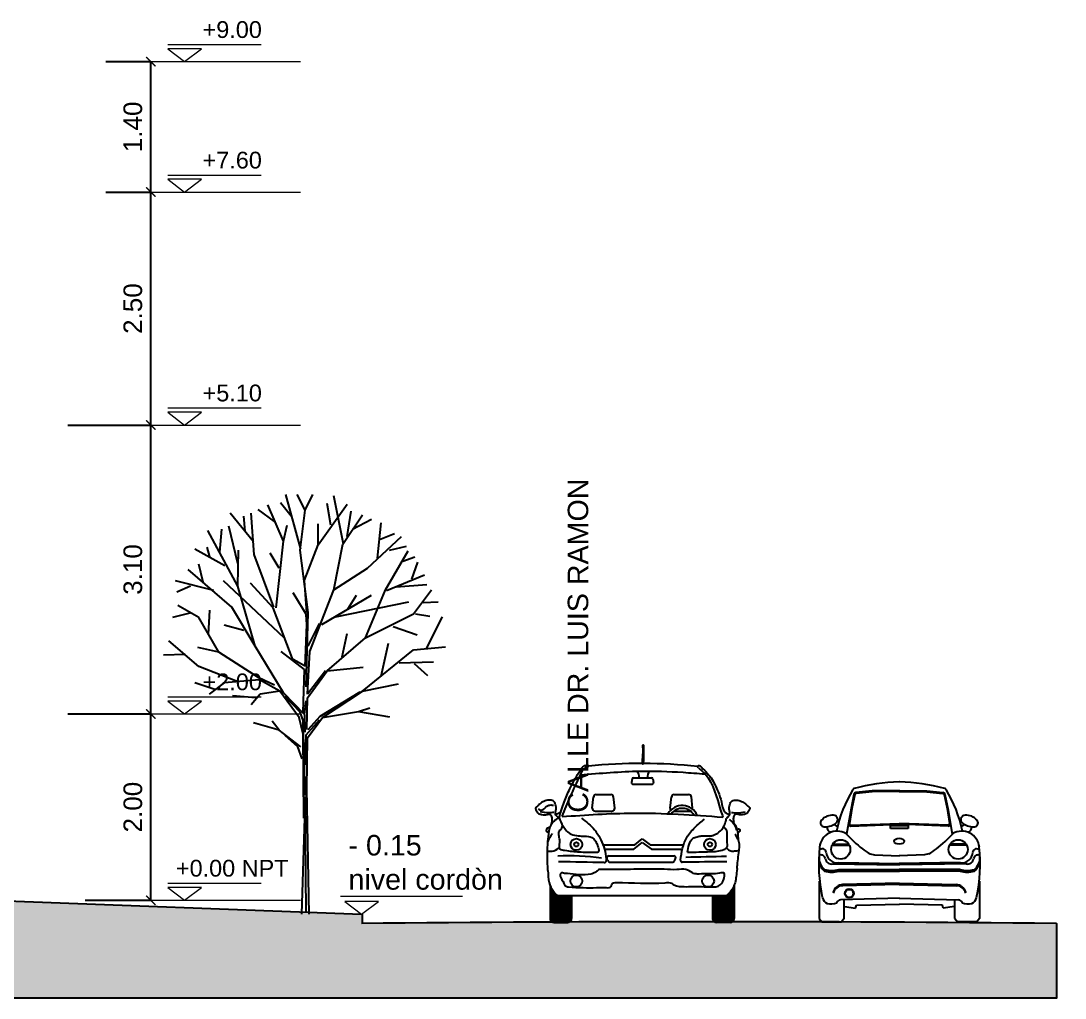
# Model space of a CAD drawing. Header units: inches. Extents: x -309 to 190, y -1585 to -1350.
# Drawn here: x 179.23 to 190.44, y -1426.36 to -1415.87 of the extents above; entities that cross this region are included whole.
import ezdxf

# ---------------------------------------------------------------- set-up
doc = ezdxf.new("R2010")
doc.units = ezdxf.units.IN
doc.header["$MEASUREMENT"] = 0
doc.header["$PDMODE"] = 3
doc.layers.get('0').update_dxf_attribs({"color": 9, "linetype": 'CONTINUOUS'})
doc.layers.get('DEFPOINTS').update_dxf_attribs({"color": 9, "linetype": 'CONTINUOUS'})
for name, color, linetype in [('color gris', 9, 'CONTINUOUS'), ('TEXTOS', 9, 'CONTINUOUS'), ('ZINGUERIA', 9, 'CONTINUOUS')]:
    doc.layers.add(name, color=color, linetype=linetype)
doc.layers.add('cotas', color=9, linetype='CONTINUOUS', lineweight=15)
doc.styles.add('COTAS', font='arial.ttf')
doc.styles.add('ROMANS', font='arial.ttf')
doc.styles.get("Standard").update_dxf_attribs({"font": 'arial.ttf'})
doc.dimstyles.new('SERR', dxfattribs={"dimscale": 0, "dimtxt": 0.2, "dimasz": 0.1, "dimexe": 0, "dimexo": 0, "dimgap": 0.09, "dimtad": 1, "dimzin": 0, "dimdsep": 46, "dimtxsty": 'ROMANS', "dimblk1": 'ARCHTICK', "dimblk2": 'ARCHTICK', "dimsah": 1, "dimcen": 0, "dimclrd": 9, "dimclre": 9, "dimclrt": 9, "dimadec": 0, "dimazin": 0, "dimtfac": 1, "dimtix": 1, "dimtofl": 0, "dimtmove": 2, "dimatfit": 3, "dimldrblk": 'ARCHTICK', "dimfxl": 1, "dimtolj": 1, "dimtzin": 0, "dimarcsym": 0})

# ---------------------------------------------------------------- blocks, each defined once
blk = doc.blocks.new('Arvls022')
at = {"color": 0, "linetype": 'ByBlock'}
for p, q in [((-0.0903, 0.8828), (-0.067, 0.9973)), ((0.001, 0.9633), (-0.0169, 1.0009)), ((0.001, 0.9633), (0.0207, 1.0009)), ((0.0118, 0.8702), (0.0476, 1.0009)), ((-0.0294, 0.8809), (-0.0992, 0.9776)), ((-0.0598, 0.9275), (-0.0509, 0.9794)), ((0.035, 0.949), (0.0601, 0.9813)), ((0.0529, 0.8899), (0.0905, 0.9759)), ((-0.0885, 0.8828), (-0.135, 0.9526)), ((-0.0992, 0.9006), (-0.1082, 0.9615)), ((0.0136, 0.8684), (0.001, 0.9633)), ((0.0745, 0.9364), (0.1138, 0.9651)), ((0.1228, 0.8576), (0.1299, 0.9561)), ((0.1245, 0.8881), (0.1801, 0.9561)), ((0.1442, 0.9132), (0.1478, 0.949)), ((-0.1708, 0.8487), (-0.1798, 0.9329)), ((-0.1117, 0.9185), (-0.1565, 0.9418)), ((-0.0294, 0.8809), (-0.0294, 0.9311)), ((0.0529, 0.8899), (0.044, 0.9275)), ((0.1621, 0.8362), (0.1836, 0.9257)), ((-0.1476, 0.8254), (-0.2281, 0.9006)), ((-0.1762, 0.8935), (-0.212, 0.9078)), ((0.1621, 0.7824), (0.2338, 0.915)), ((0.2051, 0.863), (0.1998, 0.9185)), ((-0.1995, 0.8684), (-0.2406, 0.8774)), ((-0.067, 0.7735), (-0.0885, 0.8828)), ((0.0028, 0.7968), (-0.0294, 0.8809)), ((0.0709, 0.7305), (0.0529, 0.8899)), ((0.2284, 0.8523), (0.2355, 0.8756)), ((-0.2317, 0.8416), (-0.2603, 0.8523)), ((-0.1905, 0.7735), (-0.2442, 0.8666)), ((-0.0061, 0.7198), (0.0136, 0.8684)), ((0.0637, 0.8254), (0.0852, 0.8612)), ((0.0762, 0.7323), (0.1228, 0.8576)), ((0.1621, 0.7824), (0.1604, 0.8684)), ((0.1926, 0.8308), (0.2642, 0.8702)), ((-0.2532, 0.7986), (-0.2675, 0.8398)), ((-0.067, 0.7735), (-0.1476, 0.8254)), ((0.2445, 0.7914), (0.2552, 0.8344)), ((-0.1923, 0.7717), (-0.2836, 0.8093)), ((0.1765, 0.7323), (0.2803, 0.8219)), ((-0.2568, 0.7162), (-0.2997, 0.7735)), ((-0.2156, 0.7807), (-0.289, 0.786)), ((-0.1422, 0.6589), (-0.1905, 0.7735)), ((-0.0097, 0.6266), (-0.067, 0.7735)), ((-0.0025, 0.7198), (0.0028, 0.795)), ((0.0512, 0.6589), (0.1961, 0.795)), ((0.078, 0.7305), (0.1317, 0.7896)), ((0.121, 0.6392), (0.1621, 0.7824)), ((0.2194, 0.7717), (0.3107, 0.795)), ((0.2749, 0.7824), (0.3071, 0.7681)), ((-0.0384, 0.6911), (-0.1565, 0.761)), ((-0.101, 0.7287), (-0.1207, 0.761)), ((-0.0061, 0.7072), (0.0297, 0.7663)), ((-0.28, 0.7431), (-0.3158, 0.7448)), ((-0.0706, 0.709), (-0.246, 0.7448)), ((0.0297, 0.6051), (0.078, 0.7305)), ((0.121, 0.6392), (0.1765, 0.7323)), ((0.2317, 0.6671), (0.2284, 0.7251)), ((0.2552, 0.7072), (0.3054, 0.7359)), ((-0.2872, 0.632), (-0.3265, 0.709)), ((-0.2621, 0.7162), (-0.2961, 0.7108)), ((-0.1422, 0.6589), (-0.2568, 0.7162)), ((-0.0008, 0.5425), (-0.0061, 0.7198)), ((-0.0025, 0.6911), (-0.0008, 0.7144)), ((0.2069, 0.6249), (0.2552, 0.7072)), ((0.2767, 0.718), (0.3179, 0.7072)), ((-0.2084, 0.6858), (-0.2657, 0.666)), ((-0.0061, 0.6392), (-0.033, 0.6929)), ((0.001, 0.5908), (-0.0025, 0.6911)), ((0.1478, 0.6768), (0.1944, 0.6893)), ((-0.0509, 0.5801), (-0.1422, 0.6589)), ((-0.0867, 0.6141), (-0.0992, 0.6696)), ((0.2552, 0.5908), (0.3268, 0.6517)), ((-0.2568, 0.6302), (-0.3337, 0.6374)), ((-0.135, 0.5318), (-0.2568, 0.6302)), ((-0.1798, 0.5675), (-0.1976, 0.6463)), ((-0.0044, 0.5245), (-0.0097, 0.6266)), ((0.0028, 0.5837), (0.0583, 0.6266)), ((0.0529, 0.5282), (0.121, 0.6392)), ((0.112, 0.564), (0.2069, 0.6249)), ((0.2069, 0.6249), (0.257, 0.6356)), ((-0.2227, 0.5998), (-0.3051, 0.6016)), ((-0.2585, 0.598), (-0.2908, 0.5694)), ((0.0028, 0.5926), (0.0297, 0.607)), ((0.2874, 0.6195), (0.3394, 0.6177)), ((-0.0509, 0.5801), (-0.1368, 0.589)), ((-0.0044, 0.5156), (-0.0509, 0.5801)), ((-0.0473, 0.5801), (-0.0044, 0.5245)), ((0.0064, 0.4816), (0.0028, 0.5837)), ((0.1639, 0.555), (0.2552, 0.5908)), ((-0.135, 0.5318), (-0.2209, 0.5496)), ((0.0619, 0.5318), (0.1102, 0.5586)), ((0.0745, 0.5461), (0.112, 0.564)), ((0.1102, 0.5586), (0.1944, 0.5514)), ((0.1944, 0.5514), (0.2302, 0.5245)), ((0.2141, 0.5353), (0.2642, 0.5514)), ((-0.0401, 0.469), (-0.135, 0.5318)), ((-0.0348, 0.4726), (-0.1296, 0.5299)), ((0.0028, 0.4762), (0.0529, 0.5282)), ((0.0153, 0.469), (0.0619, 0.5318)), ((0.0619, 0.5318), (0.1085, 0.5245)), ((0.1085, 0.5245), (0.1299, 0.4995)), ((-0.0025, 0.4404), (-0.0044, 0.5156)), ((0.0028, 0.4762), (-0.0008, 0.5085)), ((0.0136, 0.4816), (0.0494, 0.5192)), ((0.1192, 0.5156), (0.1747, 0.521)), ((-0.126, 0.4834), (-0.1995, 0.4709)), ((-0.126, 0.4834), (-0.1529, 0.4923)), ((-0.0401, 0.469), (-0.126, 0.4834)), ((0.0014, 0.4337), (0.0023, 0.4755)), ((0.0064, 0.4619), (0.0136, 0.4816)), ((-0.0044, 0.4207), (-0.0401, 0.469)), ((-0.0061, 0.4404), (-0.0348, 0.4726)), ((-0.0008, 0.4279), (-0.033, 0.4637)), ((0.0014, 0.2832), (0.0064, 0.4619)), ((0.0064, 0.4297), (0.0153, 0.469)), ((0.0637, 0.4386), (0.0798, 0.4601)), ((0.0637, 0.4386), (0.1245, 0.4565)), ((0.0006, 0.356), (-0.0011, 0.4279)), ((0.0046, 0.2291), (0.0064, 0.4297)), ((0.0118, 0.3992), (0.0637, 0.4386)), ((0.0189, 0.3992), (0.0494, 0.4261)), ((-0.0025, 0.2989), (-0.0044, 0.4207)), ((0.0082, 0.3705), (0.0189, 0.3992)), ((-0.0079, -0.0002), (-0.0025, 0.2989)), ((-0.0008, 0.0034), (0.001, 0.281)), ((0.001, 0.281), (0.01, -0.0002))]:
    blk.add_line(p, q, dxfattribs=at)
blk = doc.blocks.new('newbt')
for p, q in [((-0.486, 1.349), (-0.517, 1.198)), ((-0.476, 1.347), (-0.508, 1.196)), ((-0.291, 1.385), (-0.464, 1.369)), ((-0.29, 1.375), (-0.463, 1.359)), ((0.004, 1.391), (-0.291, 1.385)), ((0.004, 1.381), (-0.291, 1.375)), ((0.001, 1.391), (0.296, 1.385)), ((0.001, 1.381), (0.296, 1.375)), ((0.295, 1.375), (0.468, 1.359)), ((0.296, 1.385), (0.469, 1.369)), ((0.481, 1.347), (0.513, 1.196)), ((0.491, 1.349), (0.522, 1.198)), ((-0.517, 1.198), (-0.564, 0.92)), ((-0.508, 1.196), (-0.535, 1.036)), ((0.513, 1.196), (0.54, 1.036)), ((0.522, 1.198), (0.569, 0.92)), ((-0.699, 1.026), (-0.661, 1.001)), ((-0.52, 1.019), (0.003, 1.038)), ((-0.519, 1.009), (0.004, 1.028)), ((-0.093, 0.984), (-0.093, 1.016)), ((-0.093, 1.016), (0.097, 1.016)), ((0.524, 1.009), (0.001, 1.028)), ((0.525, 1.019), (0.002, 1.038)), ((0.097, 1.016), (0.097, 0.984)), ((0.701, 1.026), (0.663, 1.001)), ((0.097, 0.984), (-0.093, 0.984)), ((-0.718, 0.805), (-0.537, 0.805)), ((-0.712, 0.816), (-0.543, 0.816)), ((0.723, 0.805), (0.542, 0.805)), ((0.717, 0.816), (0.548, 0.816)), ((-0.311, 0.712), (-0.266, 0.699)), ((-0.266, 0.699), (0.004, 0.69)), ((0.271, 0.699), (0.001, 0.69)), ((0.317, 0.712), (0.271, 0.699)), ((-0.724, 0.602), (0.004, 0.593)), ((-0.65, 0.617), (0.004, 0.608)), ((0.655, 0.617), (0.001, 0.608)), ((0.729, 0.602), (0.002, 0.593)), ((-0.648, 0.542), (0.004, 0.542)), ((-0.648, 0.524), (0.004, 0.524)), ((0.653, 0.542), (0.001, 0.542)), ((0.653, 0.524), (0.001, 0.524)), ((-0.858, 0.416), (-0.858, 0.018)), ((0.001, 0.396), (-0.607, 0.382)), ((0.001, 0.383), (-0.607, 0.369)), ((0.001, 0.396), (0.612, 0.382)), ((0.001, 0.383), (0.612, 0.369)), ((0.863, 0.416), (0.863, 0.018)), ((0.004, 0.234), (-0.628, 0.217)), ((0.001, 0.234), (0.633, 0.217)), ((-0.592, 0.018), (-0.592, 0.218)), ((-0.589, 0.147), (-0.468, 0.128)), ((-0.468, 0.128), (-0.458, 0.161)), ((-0.458, 0.161), (0.002, 0.171)), ((0.463, 0.161), (0.004, 0.171)), ((0.473, 0.128), (0.463, 0.161)), ((0.594, 0.147), (0.473, 0.128)), ((0.597, 0.018), (0.597, 0.218)), ((-0.858, 0.018), (-0.829, -0.018)), ((-0.592, 0.018), (-0.62, -0.018)), ((0.597, 0.018), (0.625, -0.018)), ((0.863, 0.018), (0.834, -0.018)), ((-0.829, -0.018), (-0.62, -0.018)), ((0.834, -0.018), (0.625, -0.018))]:
    blk.add_line(p, q)
for centre, major_axis, start_param, end_param in [((0.038, -0.552), (0, 2.034), 0.018189, 0.263746), ((-0.032, -0.547), (0, 2.029), -0.263842, -0.016696), ((0.654, 0.672), (0, 1.379), 1.013956, 1.365177), ((-0.477, 1.388), (0, 0.0249), 0.293902, 1.013956), ((-0.462, 1.344), (0, 0.0249), 0.089244, 1.36314), ((-0.462, 1.344), (0, 0.0149), 0.089244, 1.36314), ((0.467, 1.344), (0, 0.0149), -1.36314, -0.089244), ((0.467, 1.344), (0, 0.0249), -1.36314, -0.089244), ((0.482, 1.388), (0, 0.0249), -1.013956, -0.293902), ((-0.649, 0.672), (0, 1.379), -1.365177, -1.013956), ((-0.718, 0.969), (0, 0.156), -0.087948, 0.860748), ((-0.707, 1.076), (0, 0.0484), 4.22215, 6.213694), ((0.709, 1.076), (0, 0.0484), 0.069492, 2.061035), ((0.72, 0.969), (0, 0.156), -0.860748, 0.087948), ((-0.803, 1.043), (0, 0.0422), 0.855351, 2.795362), ((-0.784, 1.17), (0, 0.168), 3.177759, 3.945642), ((-0.52, 1.034), (0, 0.0249), 1.400451, 3.177446), ((-0.52, 1.034), (0, 0.0149), 1.400451, 3.177446), ((0.525, 1.034), (0, 0.0249), 3.105739, 4.882734), ((0.525, 1.034), (0, 0.0149), 3.105739, 4.882734), ((0.786, 1.17), (0, 0.168), 2.337543, 3.105426), ((0.805, 1.043), (0, 0.0422), 3.487823, 5.427834), ((-0.666, 0.76), (0, 0.194), -0.517601, 1.455548), ((-0.795, 1.069), (0, 0.0695), 2.815104, 3.409103), ((-0.726, 0.994), (0, 0.0497), 1.419695, 2.994335), ((0.34, 1.775), (0, 1.256), 2.310531, 2.504993), ((-0.335, 1.775), (0, 1.256), 3.778192, 3.972655), ((0.671, 0.76), (0, 0.194), -1.455548, 0.517601), ((0.728, 0.994), (0, 0.0497), 3.28885, 4.86349), ((0.797, 1.069), (0, 0.0695), 2.874083, 3.468081), ((-0.628, 0.758), (0, 0.104), -1.570796, 4.712389), ((0.633, 0.758), (0, 0.104), -1.570796, 4.712389), ((0.785, 0.605), (0, 1.677), 1.46434, 1.788332), ((-0.701, 0.668), (0, 0.162), 1.462712, 2.462493), ((-0.836, 0.655), (0, 0.0435), -1.32911, 0.583677), ((-0.825, 0.721), (0, 0.0432), -1.37838, 0.852795), ((-0.668, 0.733), (0, 0.118), 1.62934, 3.294808), ((-0.188, 0.999), (0, 0.314), 2.411527, 2.730769), ((0.193, 0.999), (0, 0.314), 3.552417, 3.871659), ((0.673, 0.733), (0, 0.118), 2.988377, 4.653845), ((0.83, 0.721), (0, 0.0432), -0.852795, 1.37838), ((0.841, 0.655), (0, 0.0435), -0.583677, 1.32911), ((0.707, 0.668), (0, 0.162), 3.820692, 4.820473), ((-0.78, 0.605), (0, 1.677), 4.494853, 4.818845), ((-0.701, 0.65), (0, 0.162), 1.462712, 2.462493), ((-0.725, 0.673), (0, 0.0719), 1.716226, 3.31423), ((0.73, 0.673), (0, 0.0719), 2.968955, 4.56696), ((0.707, 0.65), (0, 0.162), 3.820692, 4.820473), ((-0.724, 0.88), (0, 0.347), 2.912221, 3.367592), ((-0.724, 0.862), (0, 0.347), 2.912221, 3.367592), ((0.729, 0.88), (0, 0.347), 2.915594, 3.370964), ((0.729, 0.862), (0, 0.347), 2.915594, 3.370964), ((-0.603, 0.269), (0, 0.112), 0.034028, 1.280979), ((-0.603, 0.257), (0, 0.112), 0.034028, 1.280979), ((0.608, 0.269), (0, 0.112), -1.280979, -0.034028), ((0.608, 0.257), (0, 0.112), -1.280979, -0.034028), ((-0.746, 0.253), (0, 0.0796), 1.741374, 2.762045), ((-0.536, 0.286), (0, 0.0488), -1.570796, 4.712389), ((-0.536, 0.286), (0, 0.0437), 4.712389, 10.995574), ((0.751, 0.253), (0, 0.0796), 3.52114, 4.541811), ((-0.731, 0.337), (0, 0.164), 2.865044, 3.526056), ((-0.629, 0.17), (0, 0.047), 0.026976, 1.23776), ((0.634, 0.17), (0, 0.047), -1.23776, -0.026976), ((0.736, 0.337), (0, 0.164), 2.757129, 3.418141)]:
    blk.add_ellipse(centre, major_axis=major_axis, ratio=0.983467, start_param=start_param, end_param=end_param)
blk.add_ellipse((0, 0.846), major_axis=(0.0537, 0), ratio=0.596703)
blk = doc.blocks.new('*X74')
at = {"color": 0, "linetype": 'ByBlock'}
for p, q in [((19.33, 4.12), (19.56, 4.12)), ((19.33, 4), (19.56, 4)), ((19.33, 3.88), (19.56, 3.88)), ((19.33, 3.75), (19.56, 3.75)), ((19.33, 3.62), (19.56, 3.62)), ((19.33, 3.5), (19.56, 3.5)), ((19.33, 3.38), (19.56, 3.38)), ((19.35, 3.25), (19.56, 3.25)), ((19.41, 3.12), (19.56, 3.12))]:
    blk.add_line(p, q, dxfattribs=at)
blk = doc.blocks.new('Citroen forntal')
for p, q in [((-0.123, -0.167), (-0.13, -0.207)), ((-0.116, -0.223), (0.094, -0.223)), ((-0.109, -0.155), (0.087, -0.155)), ((0.101, -0.167), (0.108, -0.207)), ((-0.507, -0.335), (-0.353, -0.335)), ((0.329, -0.335), (0.483, -0.335)), ((-0.551, -0.481), (-0.537, -0.361)), ((-0.309, -0.481), (-0.323, -0.361)), ((0.285, -0.481), (0.299, -0.361)), ((0.527, -0.481), (0.513, -0.361)), ((-0.521, -0.514), (-0.339, -0.514)), ((0.324, -0.514), (0.497, -0.514)), ((-0.437, -0.874), (-0.094, -0.874)), ((-0.105, -0.921), (-0.015, -0.849)), ((-0.094, -0.874), (-0.016, -0.811)), ((-0.016, -0.811), (0.072, -0.874)), ((-0.015, -0.849), (0.087, -0.921)), ((0.072, -0.874), (0.429, -0.874)), ((-0.42, -0.921), (-0.105, -0.921)), ((-0.375, -0.993), (0.326, -0.993)), ((0.087, -0.921), (0.416, -0.921)), ((-0.384, -1.043), (-0.393, -1.022)), ((-0.356, -1.061), (0.307, -1.061)), ((0.334, -1.043), (0.344, -1.022)), ((-1.004, -1.308), (-1.004, -1.665)), ((-1.004, -1.308), (-1.004, -1.308)), ((-0.998, -1.321), (-1.004, -1.321)), ((-0.992, -1.335), (-1.004, -1.335)), ((0.961, -1.335), (0.973, -1.335)), ((0.968, -1.321), (0.973, -1.321)), ((0.973, -1.308), (0.973, -1.665)), ((0.973, -1.308), (0.973, -1.308)), ((-0.985, -1.348), (-1.004, -1.348)), ((-0.98, -1.361), (-1.004, -1.361)), ((-0.98, -1.374), (-1.004, -1.374)), ((-0.98, -1.387), (-1.004, -1.387)), ((-0.98, -1.4), (-1.004, -1.4)), ((-0.98, -1.414), (-1.004, -1.414)), ((-0.98, -1.427), (-1.004, -1.427)), ((-0.98, -1.44), (-1.004, -1.44)), ((-0.98, -1.453), (-1.004, -1.453)), ((-0.98, -1.356), (-0.98, -1.703)), ((-0.977, -1.361), (-0.98, -1.358)), ((-0.943, -1.413), (-0.98, -1.376)), ((-0.943, -1.432), (-0.98, -1.395)), ((-0.943, -1.451), (-0.98, -1.414)), ((-0.943, -1.469), (-0.98, -1.432)), ((-0.943, -1.488), (-0.98, -1.451)), ((-0.943, -1.707), (-0.943, -1.402)), ((-0.943, -1.415), (-0.937, -1.409)), ((-0.943, -1.433), (-0.926, -1.416)), ((-0.943, -1.452), (-0.91, -1.419)), ((-0.943, -1.471), (-0.906, -1.434)), ((-0.943, -1.489), (-0.906, -1.452)), ((-0.906, -1.707), (-0.906, -1.419)), ((-0.869, -1.469), (-0.906, -1.432)), ((-0.869, -1.487), (-0.906, -1.45)), ((-0.869, -1.45), (-0.901, -1.419)), ((-0.869, -1.431), (-0.882, -1.419)), ((-0.869, -1.707), (-0.869, -1.419)), ((-0.869, -1.453), (-0.835, -1.419)), ((-0.869, -1.434), (-0.854, -1.419)), ((-0.869, -1.472), (-0.832, -1.435)), ((-0.869, -1.49), (-0.832, -1.453)), ((-0.832, -1.707), (-0.832, -1.419)), ((-0.796, -1.468), (-0.832, -1.431)), ((-0.796, -1.486), (-0.832, -1.449)), ((-0.796, -1.449), (-0.826, -1.419)), ((-0.796, -1.43), (-0.807, -1.419)), ((-0.796, -1.419), (-0.796, -1.703)), ((-0.772, -1.427), (-0.796, -1.427)), ((-0.772, -1.44), (-0.796, -1.44)), ((-0.772, -1.453), (-0.796, -1.453)), ((-0.772, -1.419), (-0.772, -1.665)), ((0.741, -1.419), (0.741, -1.665)), ((0.741, -1.427), (0.765, -1.427)), ((0.741, -1.44), (0.765, -1.44)), ((0.741, -1.453), (0.765, -1.453)), ((0.765, -1.419), (0.765, -1.703)), ((0.765, -1.449), (0.795, -1.419)), ((0.765, -1.43), (0.777, -1.419)), ((0.765, -1.468), (0.802, -1.431)), ((0.765, -1.486), (0.802, -1.449)), ((0.802, -1.707), (0.802, -1.419)), ((0.839, -1.472), (0.802, -1.435)), ((0.839, -1.49), (0.802, -1.453)), ((0.839, -1.453), (0.804, -1.419)), ((0.839, -1.434), (0.823, -1.419)), ((0.839, -1.707), (0.839, -1.419)), ((0.839, -1.431), (0.851, -1.419)), ((0.839, -1.45), (0.87, -1.419)), ((0.839, -1.469), (0.876, -1.432)), ((0.839, -1.487), (0.876, -1.45)), ((0.876, -1.707), (0.876, -1.419)), ((0.912, -1.471), (0.876, -1.434)), ((0.912, -1.489), (0.876, -1.452)), ((0.912, -1.452), (0.879, -1.419)), ((0.912, -1.433), (0.896, -1.417)), ((0.912, -1.413), (0.949, -1.376)), ((0.912, -1.432), (0.949, -1.395)), ((0.912, -1.707), (0.912, -1.403)), ((0.912, -1.451), (0.949, -1.414)), ((0.912, -1.469), (0.949, -1.432)), ((0.912, -1.488), (0.949, -1.451)), ((0.946, -1.361), (0.949, -1.358)), ((0.949, -1.356), (0.949, -1.703)), ((0.949, -1.361), (0.973, -1.361)), ((0.949, -1.374), (0.973, -1.374)), ((0.949, -1.387), (0.973, -1.387)), ((0.949, -1.4), (0.973, -1.4)), ((0.949, -1.414), (0.973, -1.414)), ((0.949, -1.427), (0.973, -1.427)), ((0.949, -1.44), (0.973, -1.44)), ((0.949, -1.453), (0.973, -1.453)), ((0.954, -1.348), (0.973, -1.348)), ((-0.98, -1.466), (-1.004, -1.466)), ((-0.98, -1.48), (-1.004, -1.48)), ((-0.98, -1.493), (-1.004, -1.493)), ((-0.98, -1.506), (-1.004, -1.506)), ((-0.98, -1.519), (-1.004, -1.519)), ((-0.98, -1.532), (-1.004, -1.532)), ((-0.98, -1.545), (-1.004, -1.545)), ((-0.98, -1.559), (-1.004, -1.559)), ((-0.943, -1.507), (-0.98, -1.47)), ((-0.943, -1.525), (-0.98, -1.488)), ((-0.943, -1.544), (-0.98, -1.507)), ((-0.943, -1.563), (-0.98, -1.526)), ((-0.943, -1.581), (-0.98, -1.544)), ((-0.943, -1.6), (-0.98, -1.563)), ((-0.943, -1.508), (-0.906, -1.471)), ((-0.943, -1.527), (-0.906, -1.49)), ((-0.943, -1.545), (-0.906, -1.509)), ((-0.943, -1.564), (-0.906, -1.527)), ((-0.943, -1.583), (-0.906, -1.546)), ((-0.943, -1.601), (-0.906, -1.564)), ((-0.869, -1.506), (-0.906, -1.469)), ((-0.869, -1.524), (-0.906, -1.488)), ((-0.869, -1.543), (-0.906, -1.506)), ((-0.869, -1.562), (-0.906, -1.525)), ((-0.869, -1.58), (-0.906, -1.544)), ((-0.869, -1.599), (-0.906, -1.562)), ((-0.869, -1.509), (-0.832, -1.472)), ((-0.869, -1.528), (-0.832, -1.491)), ((-0.869, -1.546), (-0.832, -1.509)), ((-0.869, -1.565), (-0.832, -1.528)), ((-0.869, -1.584), (-0.832, -1.547)), ((-0.869, -1.602), (-0.832, -1.565)), ((-0.796, -1.505), (-0.832, -1.468)), ((-0.796, -1.524), (-0.832, -1.487)), ((-0.796, -1.542), (-0.832, -1.505)), ((-0.796, -1.561), (-0.832, -1.524)), ((-0.796, -1.58), (-0.832, -1.543)), ((-0.796, -1.598), (-0.832, -1.561)), ((-0.772, -1.466), (-0.796, -1.466)), ((-0.772, -1.48), (-0.796, -1.48)), ((-0.772, -1.493), (-0.796, -1.493)), ((-0.772, -1.506), (-0.796, -1.506)), ((-0.772, -1.519), (-0.796, -1.519)), ((-0.772, -1.532), (-0.796, -1.532)), ((-0.772, -1.545), (-0.796, -1.545)), ((-0.772, -1.559), (-0.796, -1.559)), ((0.741, -1.466), (0.765, -1.466)), ((0.741, -1.48), (0.765, -1.48)), ((0.741, -1.493), (0.765, -1.493)), ((0.741, -1.506), (0.765, -1.506)), ((0.741, -1.519), (0.765, -1.519)), ((0.741, -1.532), (0.765, -1.532)), ((0.741, -1.545), (0.765, -1.545)), ((0.741, -1.559), (0.765, -1.559)), ((0.765, -1.505), (0.802, -1.468)), ((0.765, -1.524), (0.802, -1.487)), ((0.765, -1.542), (0.802, -1.505)), ((0.765, -1.561), (0.802, -1.524)), ((0.765, -1.58), (0.802, -1.543)), ((0.765, -1.598), (0.802, -1.561)), ((0.839, -1.509), (0.802, -1.472)), ((0.839, -1.528), (0.802, -1.491)), ((0.839, -1.546), (0.802, -1.509)), ((0.839, -1.565), (0.802, -1.528)), ((0.839, -1.584), (0.802, -1.547)), ((0.839, -1.602), (0.802, -1.565)), ((0.839, -1.506), (0.876, -1.469)), ((0.839, -1.524), (0.876, -1.488)), ((0.839, -1.543), (0.876, -1.506)), ((0.839, -1.562), (0.876, -1.525)), ((0.839, -1.58), (0.876, -1.544)), ((0.839, -1.599), (0.876, -1.562)), ((0.912, -1.508), (0.876, -1.471)), ((0.912, -1.527), (0.876, -1.49)), ((0.912, -1.545), (0.876, -1.509)), ((0.912, -1.564), (0.876, -1.527)), ((0.912, -1.583), (0.876, -1.546)), ((0.912, -1.601), (0.876, -1.564)), ((0.912, -1.507), (0.949, -1.47)), ((0.912, -1.525), (0.949, -1.488)), ((0.912, -1.544), (0.949, -1.507)), ((0.912, -1.563), (0.949, -1.526)), ((0.912, -1.581), (0.949, -1.544)), ((0.912, -1.6), (0.949, -1.563)), ((0.949, -1.466), (0.973, -1.466)), ((0.949, -1.48), (0.973, -1.48)), ((0.949, -1.493), (0.973, -1.493)), ((0.949, -1.506), (0.973, -1.506)), ((0.949, -1.519), (0.973, -1.519)), ((0.949, -1.532), (0.973, -1.532)), ((0.949, -1.545), (0.973, -1.545)), ((0.949, -1.559), (0.973, -1.559)), ((-0.98, -1.572), (-1.004, -1.572)), ((-0.98, -1.585), (-1.004, -1.585)), ((-0.98, -1.598), (-1.004, -1.598)), ((-0.98, -1.611), (-1.004, -1.611)), ((-0.98, -1.625), (-1.004, -1.625)), ((-0.98, -1.638), (-1.004, -1.638)), ((-0.98, -1.651), (-1.004, -1.651)), ((-0.98, -1.664), (-1.004, -1.664)), ((-0.98, -1.677), (-1.002, -1.677)), ((-0.943, -1.618), (-0.98, -1.582)), ((-0.943, -1.637), (-0.98, -1.6)), ((-0.943, -1.656), (-0.98, -1.619)), ((-0.943, -1.674), (-0.98, -1.638)), ((-0.943, -1.693), (-0.98, -1.656)), ((-0.948, -1.707), (-0.98, -1.675)), ((-0.943, -1.62), (-0.906, -1.583)), ((-0.943, -1.639), (-0.906, -1.602)), ((-0.943, -1.657), (-0.906, -1.62)), ((-0.943, -1.676), (-0.906, -1.639)), ((-0.943, -1.695), (-0.906, -1.658)), ((-0.937, -1.707), (-0.906, -1.676)), ((-0.869, -1.618), (-0.906, -1.581)), ((-0.869, -1.636), (-0.906, -1.599)), ((-0.869, -1.655), (-0.906, -1.618)), ((-0.869, -1.674), (-0.906, -1.637)), ((-0.869, -1.692), (-0.906, -1.655)), ((-0.873, -1.707), (-0.906, -1.674)), ((-0.869, -1.621), (-0.832, -1.584)), ((-0.869, -1.639), (-0.832, -1.603)), ((-0.869, -1.658), (-0.832, -1.621)), ((-0.869, -1.677), (-0.832, -1.64)), ((-0.869, -1.695), (-0.832, -1.658)), ((-0.862, -1.707), (-0.832, -1.677)), ((-0.796, -1.617), (-0.832, -1.58)), ((-0.796, -1.636), (-0.832, -1.599)), ((-0.796, -1.654), (-0.832, -1.617)), ((-0.796, -1.673), (-0.832, -1.636)), ((-0.796, -1.692), (-0.832, -1.655)), ((-0.801, -1.705), (-0.832, -1.673)), ((-0.774, -1.572), (-0.796, -1.572)), ((0.743, -1.572), (0.765, -1.572)), ((0.765, -1.617), (0.802, -1.58)), ((0.765, -1.636), (0.802, -1.599)), ((0.765, -1.654), (0.802, -1.617)), ((0.765, -1.673), (0.802, -1.636)), ((0.765, -1.692), (0.802, -1.655)), ((0.77, -1.705), (0.802, -1.673)), ((0.839, -1.621), (0.802, -1.584)), ((0.839, -1.639), (0.802, -1.603)), ((0.839, -1.658), (0.802, -1.621)), ((0.839, -1.677), (0.802, -1.64)), ((0.839, -1.695), (0.802, -1.658)), ((0.832, -1.707), (0.802, -1.677)), ((0.839, -1.618), (0.876, -1.581)), ((0.839, -1.636), (0.876, -1.599)), ((0.839, -1.655), (0.876, -1.618)), ((0.839, -1.674), (0.876, -1.637)), ((0.839, -1.692), (0.876, -1.655)), ((0.843, -1.707), (0.876, -1.674)), ((0.912, -1.62), (0.876, -1.583)), ((0.912, -1.639), (0.876, -1.602)), ((0.912, -1.657), (0.876, -1.62)), ((0.912, -1.676), (0.876, -1.639)), ((0.912, -1.695), (0.876, -1.658)), ((0.906, -1.707), (0.876, -1.676)), ((0.912, -1.618), (0.949, -1.582)), ((0.912, -1.637), (0.949, -1.6)), ((0.912, -1.656), (0.949, -1.619)), ((0.912, -1.674), (0.949, -1.638)), ((0.912, -1.693), (0.949, -1.656)), ((0.917, -1.707), (0.949, -1.675)), ((0.949, -1.572), (0.973, -1.572)), ((0.949, -1.585), (0.973, -1.585)), ((0.949, -1.598), (0.973, -1.598)), ((0.949, -1.611), (0.973, -1.611)), ((0.949, -1.625), (0.973, -1.625)), ((0.949, -1.638), (0.973, -1.638)), ((0.949, -1.651), (0.973, -1.651)), ((0.949, -1.664), (0.973, -1.664)), ((0.949, -1.677), (0.971, -1.677)), ((-0.98, -1.691), (-0.995, -1.691)), ((-0.967, -1.707), (-0.98, -1.693)), ((-0.962, -1.707), (-0.814, -1.707)), ((-0.918, -1.707), (-0.906, -1.695)), ((-0.892, -1.707), (-0.906, -1.693)), ((-0.844, -1.707), (-0.832, -1.696)), ((-0.817, -1.707), (-0.832, -1.692)), ((0.931, -1.707), (0.783, -1.707)), ((0.787, -1.707), (0.802, -1.692)), ((0.813, -1.707), (0.802, -1.696)), ((0.861, -1.707), (0.876, -1.693)), ((0.888, -1.707), (0.876, -1.695)), ((0.936, -1.707), (0.949, -1.693)), ((0.949, -1.691), (0.964, -1.691))]:
    blk.add_line(p, q)
for centre, radius in [((-0.721, -0.87), 0.0627), ((-0.721, -0.87), 0.0226), ((0.712, -0.87), 0.0627), ((0.712, -0.87), 0.0226), ((-0.722, -1.263), 0.0637), ((0.693, -1.263), 0.0637)]:
    blk.add_circle(centre, radius)
for centre, radius, start, end in [((-0.021, -5.809), 5.807, 89.9266, 95.638), ((-0.116, -0.134), 0.0677, 341.0728, 46.3353), ((-0.021, -5.809), 5.807, 84.0454, 89.8073), ((0.11, -0.134), 0.0677, 132.2588, 198.9272), ((-0.116, -0.209), 0.014, 170.2082, 270), ((-0.109, -0.169), 0.014, 90, 170.2082), ((0.087, -0.169), 0.014, 9.7918, 90), ((0.094, -0.209), 0.014, 270, 9.7918), ((-0.507, -0.365), 0.03, 90, 173.4106), ((-0.353, -0.365), 0.03, 6.5894, 90), ((0.329, -0.365), 0.03, 90, 173.4106), ((0.483, -0.365), 0.03, 6.5894, 90), ((-0.956, -0.429), 0.115, 275.2798, 307.7048), ((-0.521, -0.484), 0.03, 173.4106, 270), ((-0.339, -0.484), 0.03, 270, 6.5894), ((0.415, -0.63), 0.177, 23.9021, 149.9512), ((0.315, -0.484), 0.03, 173.4106, 219.2213), ((0.415, -0.63), 0.147, 30.1912, 143.6305), ((0.497, -0.484), 0.03, 270, 284.0345), ((0.497, -0.484), 0.03, 344.5945, 6.5894), ((0.91, -0.596), 0.02, 124.2213, 168.168), ((-0.813, -3.732), 2.739, 82.4291, 92.251), ((-0.375, -1.013), 0.02, 90, 204.8), ((0.326, -1.013), 0.02, 335.2, 90), ((4.228, -172.654), 171.686, 91.11415, 91.26022), ((-1.52, -48.752), 47.699, 88.681, 89.2692), ((-0.421, -1.046), 0.02, 268.681, 359.8309), ((-0.356, -1.031), 0.03, 204.8, 270), ((0.307, -1.031), 0.03, 270, 335.2), ((0.415, -1.042), 0.02, 172.1097, 271.2454), ((1.096, -32.342), 31.287, 90.3705, 91.2454), ((-0.914, -1.389), 0.03, 225.0136, 270), ((0.885, -1.389), 0.03, 270, 317.275), ((-0.962, -1.665), 0.0422, 180, 270), ((-0.814, -1.665), 0.0422, 270, 0), ((0.783, -1.665), 0.0422, 180, 270), ((0.931, -1.665), 0.0422, 270, 0)]:
    blk.add_arc(centre, radius, start, end)
for points in [[(-0.015, 0.008), (-0.012, -0.003), (-0.007, -0.006), (-0.003, -0.004), (0.001, 0.007), (0.004, 0.103), (0.004, 0.158), (0.003, 0.188), (0, 0.194), (-0.008, 0.195), (-0.012, 0.19), (-0.012, 0.181), (-0.013, 0.057), (-0.015, 0.006)], [(-0.875, -0.569), (-0.787, -0.361), (-0.677, -0.124), (-0.615, -0.039), (-0.591, -0.03)], [(0.591, -0.049), (0.581, -0.039), (0.589, -0.024), (0.606, -0.027)], [(0.591, -0.049), (0.66, -0.114), (0.827, -0.504), (0.852, -0.577)], [(-0.911, -0.584), (-0.941, -0.557), (-0.946, -0.532), (-0.939, -0.494), (-0.944, -0.444), (-0.969, -0.404), (-1.016, -0.394), (-1.071, -0.409), (-1.114, -0.434), (-1.139, -0.459), (-1.156, -0.474), (-1.156, -0.499), (-1.141, -0.522), (-1.126, -0.539), (-1.094, -0.549), (-1.061, -0.554), (-1.034, -0.549), (-1.001, -0.549), (-0.991, -0.562), (-0.984, -0.609), (-0.994, -0.667)], [(-1.131, -0.489), (-1.107, -0.502), (-1.068, -0.489), (-1.044, -0.465), (-1.018, -0.45), (-0.966, -0.45)], [(-0.964, -0.527), (-1.021, -0.532), (-1.109, -0.522)], [(-0.874, -0.572), (-0.111, -0.534), (0.852, -0.577)], [(0.944, -0.527), (1.002, -0.532), (1.089, -0.522)], [(-1.026, -1.15), (-1.032, -0.967), (-1.022, -0.79), (-0.992, -0.663), (-0.947, -0.608), (-0.907, -0.585)], [(-0.907, -0.585), (-0.864, -0.673), (-0.777, -0.76), (-0.702, -0.777), (-0.634, -0.782), (-0.554, -0.797), (-0.519, -0.83), (-0.499, -0.87), (-0.487, -0.9), (-0.479, -0.927), (-0.487, -0.952), (-0.507, -0.957), (-0.612, -0.957), (-0.762, -0.947), (-0.847, -0.937), (-0.894, -0.922), (-0.904, -0.892), (-0.899, -0.835), (-0.907, -0.785), (-0.909, -0.75), (-0.904, -0.725), (-0.882, -0.703), (-0.87, -0.663)], [(0.919, -0.604), (0.954, -0.632), (0.997, -0.717)], [(-1.027, -0.845), (-0.997, -0.78), (-0.977, -0.753)], [(1.004, -1.13), (1.022, -0.96), (1.024, -0.84), (0.997, -0.785), (0.984, -0.76)], [(0.891, -0.907), (0.937, -0.94), (0.977, -0.94), (1.027, -0.935)], [(-0.85, -1.182), (-0.886, -1.179), (-0.895, -1.191), (-0.894, -1.211), (-0.854, -1.289), (-0.839, -1.316), (-0.807, -1.325), (-0.505, -1.334), (-0.401, -1.334), (-0.35, -1.323), (-0.341, -1.296), (-0.321, -1.283), (-0.291, -1.28), (0.231, -1.281), (0.3, -1.287), (0.318, -1.299), (0.354, -1.316), (0.413, -1.323), (0.596, -1.323), (0.705, -1.326), (0.8, -1.317), (0.838, -1.29), (0.866, -1.224), (0.866, -1.18), (0.816, -1.179), (0.664, -1.186), (0.576, -1.188), (0.551, -1.186), (0.491, -1.155), (0.455, -1.141), (0.356, -1.141), (0.222, -1.137), (-0.067, -1.137), (-0.365, -1.139), (-0.457, -1.139), (-0.477, -1.141), (-0.505, -1.162), (-0.538, -1.18), (-0.565, -1.188), (-0.818, -1.184), (-0.848, -1.182)]]:
    blk.add_spline(points, degree=3)
for points, knots in [([(-0.907, -0.585), (-0.889, -0.528), (-0.856, -0.423), (-0.788, -0.257), (-0.713, -0.131), (-0.656, -0.03), (-0.607, -0.016), (-0.592, -0.023), (-0.588, -0.028), (-0.587, -0.03)], [0, 0, 0, 0, 0.178132, 0.332603, 0.5328214, 0.6291783, 0.6602364, 0.6708806, 0.6776262, 0.6776262, 0.6776262, 0.6776262]), ([(-0.677, -0.124), (-0.464, -0.106), (-0.098, -0.074), (0.349, -0.089), (0.58, -0.108), (0.659, -0.114)], [0.00261, 0.00261, 0.00261, 0.00261, 0.644131, 1.10458, 1.340372, 1.340372, 1.340372, 1.340372]), ([(0.606, -0.027), (0.649, -0.068), (0.731, -0.148), (0.794, -0.29), (0.842, -0.41), (0.847, -0.496), (0.885, -0.535), (0.906, -0.54), (0.92, -0.551), (0.923, -0.553)], [0, 0, 0, 0, 0.1752285, 0.340652, 0.4568204, 0.5698268, 0.5768981, 0.6194132, 0.6305139, 0.6305139, 0.6305139, 0.6305139]), ([(0.899, -0.58), (0.908, -0.573), (0.923, -0.561), (0.929, -0.527), (0.915, -0.491), (0.921, -0.445), (0.945, -0.397), (1.001, -0.39), (1.049, -0.407), (1.093, -0.429), (1.114, -0.458), (1.141, -0.472), (1.139, -0.502), (1.122, -0.52), (1.106, -0.545), (1.074, -0.548), (1.043, -0.557), (1.014, -0.549), (0.984, -0.542), (0.964, -0.571), (0.961, -0.612), (0.97, -0.645), (0.975, -0.662)], [0.0078523, 0.0078523, 0.0078523, 0.0078523, 0.0407006, 0.0661832, 0.1044072, 0.1546304, 0.2017904, 0.2503587, 0.3073975, 0.3567207, 0.3920773, 0.415129, 0.4401157, 0.4671525, 0.4902002, 0.5242211, 0.5571226, 0.5850894, 0.617609, 0.6336154, 0.6816797, 0.7359765, 0.7359765, 0.7359765, 0.7359765]), ([(-0.667, -0.59), (-0.616, -0.628), (-0.531, -0.691), (-0.443, -0.845), (-0.402, -0.962), (-0.401, -1.039), (-0.401, -1.046)], [0, 0, 0, 0, 0.1860485, 0.3150792, 0.5254905, 0.5463824, 0.5463824, 0.5463824, 0.5463824]), ([(0.396, -1.039), (0.408, -0.953), (0.43, -0.821), (0.549, -0.685), (0.619, -0.627), (0.654, -0.598)], [0.022761, 0.022761, 0.022761, 0.022761, 0.2767601, 0.4153584, 0.5517783, 0.5517783, 0.5517783, 0.5517783]), ([(0.471, -0.955), (0.476, -0.927), (0.484, -0.875), (0.517, -0.807), (0.573, -0.786), (0.626, -0.778), (0.678, -0.776), (0.726, -0.781), (0.767, -0.765), (0.819, -0.737), (0.865, -0.679), (0.883, -0.624), (0.889, -0.597), (0.89, -0.592)], [0, 0, 0, 0, 0.0842949, 0.1605999, 0.2098648, 0.2555118, 0.3230989, 0.3656246, 0.397263, 0.4521668, 0.5427486, 0.6091486, 0.625138, 0.625138, 0.625138, 0.625138]), ([(1.018, -0.825), (1.017, -0.795), (1.016, -0.745), (1, -0.681), (0.979, -0.655), (0.97, -0.644)], [0, 0, 0, 0, 0.0904106, 0.1504886, 0.1916073, 0.1916073, 0.1916073, 0.1916073]), ([(-1.004, -0.69), (-1.016, -0.69), (-1.036, -0.692), (-1.051, -0.724), (-1.03, -0.735), (-1.019, -0.741), (-1.016, -0.742)], [0.0038134, 0.0038134, 0.0038134, 0.0038134, 0.03883104, 0.0601827, 0.08676106, 0.09586692, 0.09586692, 0.09586692, 0.09586692]), ([(0.471, -0.955), (0.553, -0.952), (0.684, -0.948), (0.827, -0.945), (0.911, -0.9), (0.888, -0.821), (0.905, -0.76), (0.886, -0.707), (0.87, -0.69), (0.859, -0.68)], [0, 0, 0, 0, 0.2452631, 0.3920834, 0.4316212, 0.5041259, 0.594078, 0.6233281, 0.6668488, 0.6668488, 0.6668488, 0.6668488]), ([(1.006, -0.709), (1.015, -0.702), (1.027, -0.698), (1.037, -0.717), (1.032, -0.733), (1.019, -0.74), (1.013, -0.741)], [0.01637339, 0.01637339, 0.01637339, 0.01637339, 0.0436791, 0.05485603, 0.07304819, 0.08980389, 0.08980389, 0.08980389, 0.08980389]), ([(-1.032, -0.942), (-1.014, -0.944), (-0.972, -0.946), (-0.928, -0.926), (-0.906, -0.907), (-0.903, -0.905)], [0.0202402, 0.0202402, 0.0202402, 0.0202402, 0.072587, 0.1464843, 0.1583802, 0.1583802, 0.1583802, 0.1583802]), ([(-1.026, -1.15), (-1.025, -1.194), (-1.023, -1.273), (-0.981, -1.361), (-0.947, -1.398), (-0.936, -1.41)], [0, 0, 0, 0, 0.1317559, 0.235108, 0.2834301, 0.2834301, 0.2834301, 0.2834301]), ([(1.004, -1.13), (0.995, -1.194), (0.992, -1.273), (0.952, -1.359), (0.92, -1.394), (0.907, -1.409)], [0, 0, 0, 0, 0.1317559, 0.235108, 0.2751885, 0.2751885, 0.2751885, 0.2751885])]:
    blk.add_open_spline(points, degree=3, knots=knots)
blk.add_open_spline([(-0.914, -1.419), (-0.315, -1.419), (0.285, -1.419), (0.885, -1.419)], degree=3)
for p, xscale, yscale, zscale in [((1.267, -2.02), -0.105482038903915, 0.1054820389039435, 0.1054820389039474), ((-1.298, -2.02), 0.105482038903915, 0.105482038903915, 0.105482038903915)]:
    blk.add_blockref('*X74', p, dxfattribs=dict(xscale=xscale, yscale=yscale, zscale=zscale))
blk = doc.blocks.new('_ARCHTICK')
at = {"color": 0, "linetype": 'ByBlock', "const_width": 0.15}
blk.add_lwpolyline([(-0.5, -0.5), (0.5, 0.5)], dxfattribs=at)
blk = doc.blocks.new('*D123')
at = {"layer": 'DEFPOINTS', "color": 0, "transparency": 16777216}
for p in [(180.142, -1423.307), (180.626, -1423.307), (179.921, -1425.307)]:
    blk.add_point(p, dxfattribs=at)
at = {"layer": 'ZINGUERIA', "color": 9, "lineweight": -2, "transparency": 16777216}
for p, q in [((180.142, -1423.307), (180.626, -1423.307)), ((180.626, -1425.307), (180.626, -1423.307)), ((179.921, -1425.307), (180.626, -1425.307))]:
    blk.add_line(p, q, dxfattribs=at)
at = {"layer": 'ZINGUERIA', "color": 9, "lineweight": -2, "transparency": 16777216, "xscale": 0.1, "yscale": 0.1, "zscale": 0.1}
for p, rotation in [((180.626, -1423.307), 90), ((180.626, -1425.307), 270)]:
    blk.add_blockref('_ARCHTICK', p, dxfattribs=dict(at, rotation=rotation))
at = {"layer": 'ZINGUERIA', "color": 9, "transparency": 16777216, "insert": (180.434, -1424.307), "char_height": 0.2, "attachment_point": 5, "rotation": 90, "style": 'ROMANS'}
blk.add_mtext('\\A1;2.00', dxfattribs=at)
blk = doc.blocks.new('*D124')
at = {"layer": 'DEFPOINTS', "color": 0, "transparency": 16777216}
for p in [(179.736, -1420.207), (180.626, -1420.207), (179.736, -1423.307)]:
    blk.add_point(p, dxfattribs=at)
at = {"layer": 'ZINGUERIA', "color": 9, "lineweight": -2, "transparency": 16777216}
for p, q in [((179.736, -1420.207), (180.626, -1420.207)), ((180.626, -1423.307), (180.626, -1420.207)), ((179.736, -1423.307), (180.626, -1423.307))]:
    blk.add_line(p, q, dxfattribs=at)
at = {"layer": 'ZINGUERIA', "color": 9, "lineweight": -2, "transparency": 16777216, "xscale": 0.1, "yscale": 0.1, "zscale": 0.1}
for p, rotation in [((180.626, -1420.207), 90), ((180.626, -1423.307), 270)]:
    blk.add_blockref('_ARCHTICK', p, dxfattribs=dict(at, rotation=rotation))
at = {"layer": 'ZINGUERIA', "color": 9, "transparency": 16777216, "insert": (180.434, -1421.757), "char_height": 0.2, "attachment_point": 5, "rotation": 90, "style": 'ROMANS'}
blk.add_mtext('\\A1;3.10', dxfattribs=at)
blk = doc.blocks.new('*D125')
at = {"layer": 'DEFPOINTS', "color": 0, "transparency": 16777216}
for p in [(180.142, -1417.707), (180.626, -1417.707), (180.142, -1420.207)]:
    blk.add_point(p, dxfattribs=at)
at = {"layer": 'ZINGUERIA', "color": 9, "lineweight": -2, "transparency": 16777216}
for p, q in [((180.142, -1417.707), (180.626, -1417.707)), ((180.626, -1420.207), (180.626, -1417.707)), ((180.142, -1420.207), (180.626, -1420.207))]:
    blk.add_line(p, q, dxfattribs=at)
at = {"layer": 'ZINGUERIA', "color": 9, "lineweight": -2, "transparency": 16777216, "xscale": 0.1, "yscale": 0.1, "zscale": 0.1}
for p, rotation in [((180.626, -1417.707), 90), ((180.626, -1420.207), 270)]:
    blk.add_blockref('_ARCHTICK', p, dxfattribs=dict(at, rotation=rotation))
at = {"layer": 'ZINGUERIA', "color": 9, "transparency": 16777216, "insert": (180.434, -1418.957), "char_height": 0.2, "attachment_point": 5, "rotation": 90, "style": 'ROMANS'}
blk.add_mtext('\\A1;2.50', dxfattribs=at)
blk = doc.blocks.new('*D126')
at = {"layer": 'DEFPOINTS', "color": 0, "transparency": 16777216}
for p in [(180.142, -1416.307), (180.626, -1416.307), (180.142, -1417.707)]:
    blk.add_point(p, dxfattribs=at)
at = {"layer": 'ZINGUERIA', "color": 9, "lineweight": -2, "transparency": 16777216}
for p, q in [((180.142, -1416.307), (180.626, -1416.307)), ((180.626, -1417.707), (180.626, -1416.307)), ((180.142, -1417.707), (180.626, -1417.707))]:
    blk.add_line(p, q, dxfattribs=at)
at = {"layer": 'ZINGUERIA', "color": 9, "lineweight": -2, "transparency": 16777216, "xscale": 0.1, "yscale": 0.1, "zscale": 0.1}
for p, rotation in [((180.626, -1416.307), 90), ((180.626, -1417.707), 270)]:
    blk.add_blockref('_ARCHTICK', p, dxfattribs=dict(at, rotation=rotation))
at = {"layer": 'ZINGUERIA', "color": 9, "transparency": 16777216, "insert": (180.434, -1417.007), "char_height": 0.2, "attachment_point": 5, "rotation": 90, "style": 'ROMANS'}
blk.add_mtext('\\A1;1.40', dxfattribs=at)

msp = doc.modelspace()

# ---------------------------------------------------------------- hatches: boundary and pattern name
at = {"layer": 'color gris'}
h = msp.add_hatch(color=256, dxfattribs=at)
h.paths.add_polyline_path([(125.718, -1425.516), (125.647, -1425.523), (125.657, -1425.533), (125.7, -1425.533), (125.71, -1425.528), (125.721, -1425.516)], flags=16)
h.paths.add_polyline_path([(139.007, -1425.307), (134.769, -1425.307), (134.769, -1426.357), (139.007, -1426.357)])
h.paths.add_polyline_path([(163.908, -1425.307), (160.842, -1425.307), (139.007, -1425.307), (139.007, -1426.357), (163.908, -1426.357)])
h.paths.add_polyline_path([(169.377, -1425.307), (163.908, -1425.307), (163.908, -1426.357), (169.377, -1426.357)])
h.paths.add_polyline_path([(178.889, -1425.307), (169.377, -1425.307), (169.377, -1426.357), (178.889, -1426.357)])
edge = h.paths.add_edge_path()
edge.add_arc((186.616, -1738.773), 313.238, 89.31766, 90.68234)
edge.add_line((182.885, -1425.557), (182.885, -1425.46))
edge.add_line((182.885, -1425.46), (182.885, -1425.457))
edge.add_line((182.885, -1425.457), (178.895, -1425.307))
edge.add_line((178.895, -1425.307), (178.889, -1426.357))
edge.add_line((178.889, -1426.357), (190.346, -1426.357))
edge.add_line((190.346, -1426.357), (190.346, -1425.557))
edge = h.paths.add_edge_path()
edge.add_line((126.779, -1425.511), (126.779, -1426.357))
edge.add_line((126.779, -1426.357), (134.769, -1426.357))
edge.add_line((134.769, -1426.357), (134.769, -1425.307))
edge.add_line((134.769, -1425.307), (132.521, -1425.394))
edge.add_line((132.521, -1425.394), (132.488, -1425.457))
edge.add_line((132.488, -1425.457), (132.482, -1425.458))
edge.add_line((132.482, -1425.458), (132.477, -1425.458))
edge.add_line((132.477, -1425.458), (132.454, -1425.463))
edge.add_line((132.454, -1425.463), (132.445, -1425.394))
edge.add_line((132.445, -1425.394), (130.789, -1425.457))
edge.add_line((130.789, -1425.457), (130.789, -1425.557))
edge.add_arc((126.7, -1608.397), 182.886, 88.71889, 89.97526)

# ---------------------------------------------------------------- linework, layer by layer
for points in [[(130.789, -1425.557), (130.789, -1425.457), (134.769, -1425.307), (134.769, -1425.307), (178.889, -1425.307), (178.889, -1425.307), (182.889, -1425.457)], [(182.893, -1425.457), (182.893, -1425.557)], [(190.346, -1425.557), (190.346, -1425.557), (190.346, -1426.357), (126.779, -1426.357)]]:
    msp.add_lwpolyline(points)
msp.add_arc((186.617, -1788.356), 362.819, 89.4112, 90.5888)
at = {"layer": 'cotas'}
msp.add_line((182.662, -1425.264), (183.972, -1425.264), dxfattribs=at)
for points in [[(181.811, -1416.127), (180.809, -1416.127)], [(180.22, -1416.307), (182.232, -1416.307)], [(181.811, -1417.528), (180.809, -1417.528)], [(180.22, -1417.708), (182.232, -1417.708)], [(181.811, -1420.027), (180.809, -1420.027)], [(180.22, -1420.207), (182.232, -1420.207)], [(181.811, -1423.127), (180.809, -1423.127)], [(180.22, -1423.307), (182.232, -1423.307)], [(181.811, -1425.127), (180.809, -1425.127)], [(180.22, -1425.307), (182.232, -1425.307)]]:
    msp.add_lwpolyline(points, dxfattribs=at)
for points in [[(180.989, -1416.307), (181.169, -1416.169), (180.809, -1416.169), (180.989, -1416.307)], [(180.989, -1417.708), (181.169, -1417.57), (180.809, -1417.57), (180.989, -1417.708)], [(180.989, -1420.207), (181.169, -1420.069), (180.809, -1420.069), (180.989, -1420.207)], [(180.989, -1423.307), (181.169, -1423.169), (180.809, -1423.169), (180.989, -1423.307)], [(180.989, -1425.307), (181.169, -1425.169), (180.809, -1425.169), (180.989, -1425.307)], [(182.889, -1425.457), (183.069, -1425.319), (182.709, -1425.319), (182.889, -1425.457)]]:
    msp.add_lwpolyline(points, close=True, dxfattribs=at)

# ---------------------------------------------------------------- block references
at = {"xscale": -4.5, "yscale": 4.5, "zscale": 4.5}
msp.add_blockref('Arvls022', (182.289, -1425.456), dxfattribs=at)
for name, p in [('Citroen forntal', (185.915, -1423.837)), ('newbt', (188.659, -1425.519))]:
    msp.add_blockref(name, p)

# ---------------------------------------------------------------- texts
at = {"layer": 'cotas', "char_height": 0.18, "attachment_point": 5, "style": 'COTAS'}
for s, insert in [('\\A1;+9.00', (181.5, -1415.964)), ('\\A1;+7.60', (181.5, -1417.365)), ('\\A1;+5.10', (181.5, -1419.864)), ('\\A1;+2.00', (181.5, -1422.964)), ('\\A1;+0.00 NPT', (181.5, -1424.964))]:
    msp.add_mtext(s, dxfattribs=dict(at, insert=insert))
at = {"layer": 'TEXTOS', "insert": (185.101, -1424.367), "char_height": 0.22, "attachment_point": 1, "rotation": 90, "line_spacing_factor": 0.843168}
msp.add_mtext('CALLE DR. LUIS RAMON', dxfattribs=at)
at = {"layer": 'TEXTOS', "insert": (182.748, -1424.606), "char_height": 0.22, "width": 1.77107, "attachment_point": 1}
msp.add_mtext('- 0.15\\Pnivel cordòn', dxfattribs=at)

# ---------------------------------------------------------------- dimensions: what is measured, and where the dimension line sits
at = {"layer": 'ZINGUERIA'}
for base, p1, p2, picture, middle in [((180.626, -1416.307), (180.142, -1417.707), (180.142, -1416.307), '*D126', (180.434, -1417.007)), ((180.626, -1417.707), (180.142, -1420.207), (180.142, -1417.707), '*D125', (180.434, -1418.957)), ((180.626, -1420.207), (179.736, -1423.307), (179.736, -1420.207), '*D124', (180.434, -1421.757)), ((180.626, -1423.307), (179.921, -1425.307), (180.142, -1423.307), '*D123', (180.434, -1424.307))]:
    dim = msp.add_linear_dim(base=base, p1=p1, p2=p2, angle=90, dimstyle='SERR', override={"dimscale": 1, "dimfxl": 0, "dimarcsym": 1}, dxfattribs=at)
    dim.commit()
    dim.dimension.update_dxf_attribs({"geometry": picture, "text_midpoint": middle})

doc.saveas('drawing.dxf')
